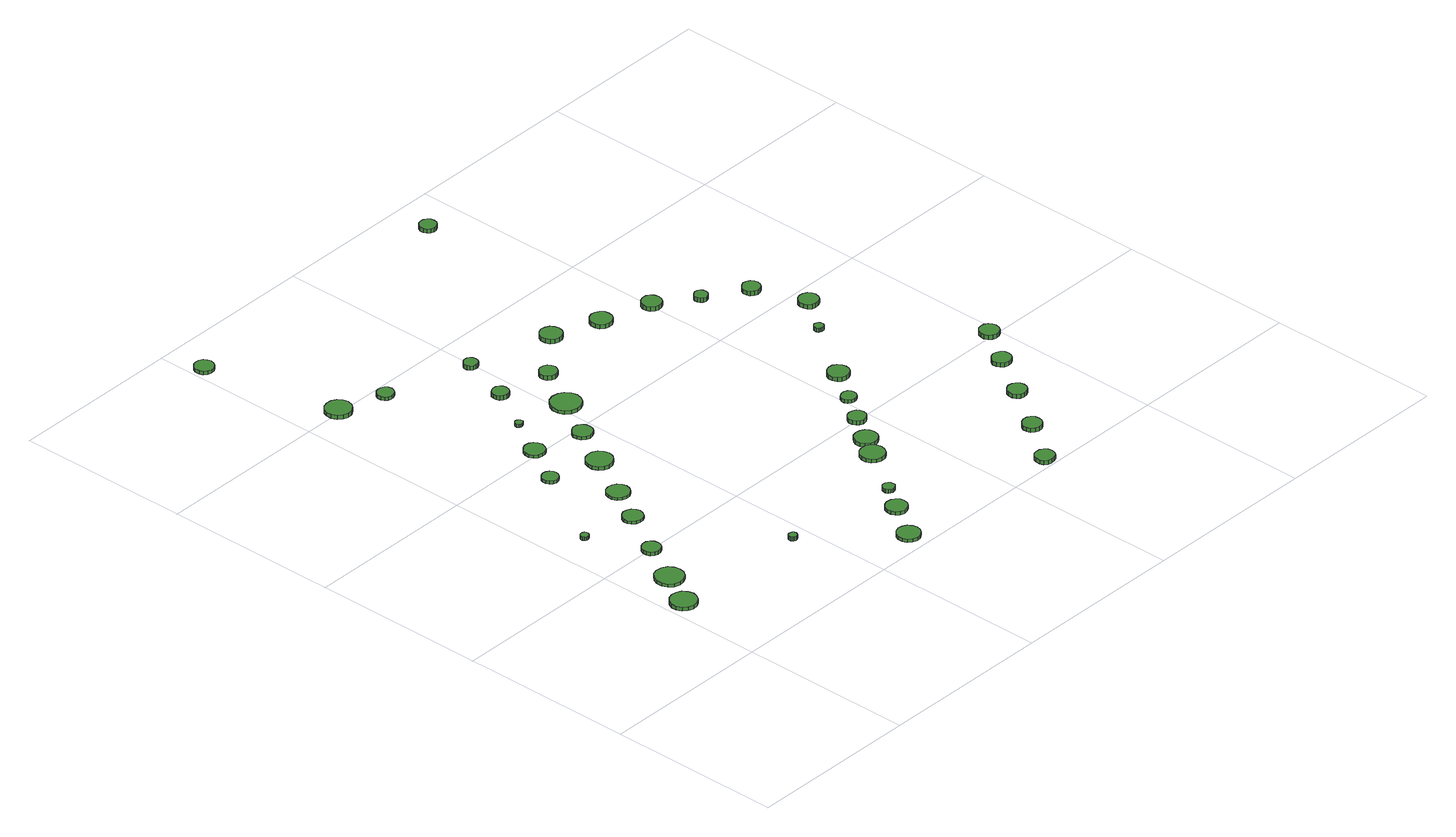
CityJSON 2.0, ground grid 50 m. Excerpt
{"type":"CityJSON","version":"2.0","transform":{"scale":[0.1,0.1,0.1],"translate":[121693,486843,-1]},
"CityObjects":{
"tree1":{"type":"SolitaryVegetationObject","attributes":{"function":"something"},"geometry":[{"type":"MultiSurface","lod":"1","boundaries":[[[0,1,2,3,4,5,6,7,8,9,10,11,12,13,14]],[[15,16,17,18,19,20,21,22,23,24,25,26,27,28,29]],[[0,29,28,1]],[[1,28,27,2]],[[2,27,26,3]],[[3,26,25,4]],[[4,25,24,5]],[[5,24,23,6]],[[6,23,22,7]],[[7,22,21,8]],[[8,21,20,9]],[[9,20,19,10]],[[10,19,18,11]],[[11,18,17,12]],[[12,17,16,13]],[[13,16,15,14]],[[14,15,29,0]]]}]},
"tree2":{"type":"SolitaryVegetationObject","attributes":{"function":"something"},"geometry":[{"type":"MultiSurface","lod":"1","boundaries":[[[30,31,32,33,34,35,36,37,38,39,40,41,42,43,44]],[[45,46,47,48,49,50,51,52,53,54,55,56,57,58,59]],[[30,59,58,31]],[[31,58,57,32]],[[32,57,56,33]],[[33,56,55,34]],[[34,55,54,35]],[[35,54,53,36]],[[36,53,52,37]],[[37,52,51,38]],[[38,51,50,39]],[[39,50,49,40]],[[40,49,48,41]],[[41,48,47,42]],[[42,47,46,43]],[[43,46,45,44]],[[44,45,59,30]]]}]},
"tree3":{"type":"SolitaryVegetationObject","attributes":{"function":"something"},"geometry":[{"type":"MultiSurface","lod":"1","boundaries":[[[60,61,62,63,64,65,66,67,68,69,70,71,72,73,74]],[[75,76,77,78,79,80,81,82,83,84,85,86,87,88,89]],[[60,89,88,61]],[[61,88,87,62]],[[62,87,86,63]],[[63,86,85,64]],[[64,85,84,65]],[[65,84,83,66]],[[66,83,82,67]],[[67,82,81,68]],[[68,81,80,69]],[[69,80,79,70]],[[70,79,78,71]],[[71,78,77,72]],[[72,77,76,73]],[[73,76,75,74]],[[74,75,89,60]]]}]},
"tree4":{"type":"SolitaryVegetationObject","attributes":{"function":"something"},"geometry":[{"type":"MultiSurface","lod":"1","boundaries":[[[90,91,92,93,94,95,96,97,98,99,100,101,102,103,104]],[[105,106,107,108,109,110,111,112,113,114,115,116,117,118,119]],[[90,119,118,91]],[[91,118,117,92]],[[92,117,116,93]],[[93,116,115,94]],[[94,115,114,95]],[[95,114,113,96]],[[96,113,112,97]],[[97,112,111,98]],[[98,111,110,99]],[[99,110,109,100]],[[100,109,108,101]],[[101,108,107,102]],[[102,107,106,103]],[[103,106,105,104]],[[104,105,119,90]]]}]},
"tree5":{"type":"SolitaryVegetationObject","attributes":{"function":"something"},"geometry":[{"type":"MultiSurface","lod":"1","boundaries":[[[120,121,122,123,124,125,126,127,128,129,130,131,132,133,134]],[[135,136,137,138,139,140,141,142,143,144,145,146,147,148,149]],[[120,149,148,121]],[[121,148,147,122]],[[122,147,146,123]],[[123,146,145,124]],[[124,145,144,125]],[[125,144,143,126]],[[126,143,142,127]],[[127,142,141,128]],[[128,141,140,129]],[[129,140,139,130]],[[130,139,138,131]],[[131,138,137,132]],[[132,137,136,133]],[[133,136,135,134]],[[134,135,149,120]]]}]},
"tree6":{"type":"SolitaryVegetationObject","attributes":{"function":"something"},"geometry":[{"type":"MultiSurface","lod":"1","boundaries":[[[150,151,152,153,154,155,156,157,158,159,160,161,162,163,164]],[[165,166,167,168,169,170,171,172,173,174,175,176,177,178,179]],[[150,179,178,151]],[[151,178,177,152]],[[152,177,176,153]],[[153,176,175,154]],[[154,175,174,155]],[[155,174,173,156]],[[156,173,172,157]],[[157,172,171,158]],[[158,171,170,159]],[[159,170,169,160]],[[160,169,168,161]],[[161,168,167,162]],[[162,167,166,163]],[[163,166,165,164]],[[164,165,179,150]]]}]},
"tree7":{"type":"SolitaryVegetationObject","attributes":{"function":"something"},"geometry":[{"type":"MultiSurface","lod":"1","boundaries":[[[180,181,182,183,184,185,186,187,188,189,190,191,192,193,194]],[[195,196,197,198,199,200,201,202,203,204,205,206,207,208,209]],[[180,209,208,181]],[[181,208,207,182]],[[182,207,206,183]],[[183,206,205,184]],[[184,205,204,185]],[[185,204,203,186]],[[186,203,202,187]],[[187,202,201,188]],[[188,201,200,189]],[[189,200,199,190]],[[190,199,198,191]],[[191,198,197,192]],[[192,197,196,193]],[[193,196,195,194]],[[194,195,209,180]]]}]},
"tree8":{"type":"SolitaryVegetationObject","attributes":{"function":"something"},"geometry":[{"type":"MultiSurface","lod":"1","boundaries":[[[210,211,212,213,214,215,216,217,218,219,220,221,222,223,224]],[[225,226,227,228,229,230,231,232,233,234,235,236,237,238,239]],[[210,239,238,211]],[[211,238,237,212]],[[212,237,236,213]],[[213,236,235,214]],[[214,235,234,215]],[[215,234,233,216]],[[216,233,232,217]],[[217,232,231,218]],[[218,231,230,219]],[[219,230,229,220]],[[220,229,228,221]],[[221,228,227,222]],[[222,227,226,223]],[[223,226,225,224]],[[224,225,239,210]]]}]},
"tree9":{"type":"SolitaryVegetationObject","attributes":{"function":"something"},"geometry":[{"type":"MultiSurface","lod":"1","boundaries":[[[240,241,242,243,244,245,246,247,248,249,250,251,252,253,254]],[[255,256,257,258,259,260,261,262,263,264,265,266,267,268,269]],[[240,269,268,241]],[[241,268,267,242]],[[242,267,266,243]],[[243,266,265,244]],[[244,265,264,245]],[[245,264,263,246]],[[246,263,262,247]],[[247,262,261,248]],[[248,261,260,249]],[[249,260,259,250]],[[250,259,258,251]],[[251,258,257,252]],[[252,257,256,253]],[[253,256,255,254]],[[254,255,269,240]]]}]},
"tree10":{"type":"SolitaryVegetationObject","attributes":{"function":"something"},"geometry":[{"type":"MultiSurface","lod":"1","boundaries":[[[270,271,272,273,274,275,276,277,278,279,280,281,282,283,284]],[[285,286,287,288,289,290,291,292,293,294,295,296,297,298,299]],[[270,299,298,271]],[[271,298,297,272]],[[272,297,296,273]],[[273,296,295,274]],[[274,295,294,275]],[[275,294,293,276]],[[276,293,292,277]],[[277,292,291,278]],[[278,291,290,279]],[[279,290,289,280]],[[280,289,288,281]],[[281,288,287,282]],[[282,287,286,283]],[[283,286,285,284]],[[284,285,299,270]]]}]},
"tree11":{"type":"SolitaryVegetationObject","attributes":{"function":"something"},"geometry":[{"type":"MultiSurface","lod":"1","boundaries":[[[300,301,302,303,304,305,306,307,308,309,310,311,312,313,314]],[[315,316,317,318,319,320,321,322,323,324,325,326,327,328,329]],[[300,329,328,301]],[[301,328,327,302]],[[302,327,326,303]],[[303,326,325,304]],[[304,325,324,305]],[[305,324,323,306]],[[306,323,322,307]],[[307,322,321,308]],[[308,321,320,309]],[[309,320,319,310]],[[310,319,318,311]],[[311,318,317,312]],[[312,317,316,313]],[[313,316,315,314]],[[314,315,329,300]]]}]},
"tree12":{"type":"SolitaryVegetationObject","attributes":{"function":"something"},"geometry":[{"type":"MultiSurface","lod":"1","boundaries":[[[330,331,332,333,334,335,336,337,338,339,340,341,342,343,344]],[[345,346,347,348,349,350,351,352,353,354,355,356,357,358,359]],[[330,359,358,331]],[[331,358,357,332]],[[332,357,356,333]],[[333,356,355,334]],[[334,355,354,335]],[[335,354,353,336]],[[336,353,352,337]],[[337,352,351,338]],[[338,351,350,339]],[[339,350,349,340]],[[340,349,348,341]],[[341,348,347,342]],[[342,347,346,343]],[[343,346,345,344]],[[344,345,359,330]]]}]},
"tree13":{"type":"SolitaryVegetationObject","attributes":{"function":"something"},"geometry":[{"type":"MultiSurface","lod":"1","boundaries":[[[360,361,362,363,364,365,366,367,368,369,370,371,372,373,374]],[[375,376,377,378,379,380,381,382,383,384,385,386,387,388,389]],[[360,389,388,361]],[[361,388,387,362]],[[362,387,386,363]],[[363,386,385,364]],[[364,385,384,365]],[[365,384,383,366]],[[366,383,382,367]],[[367,382,381,368]],[[368,381,380,369]],[[369,380,379,370]],[[370,379,378,371]],[[371,378,377,372]],[[372,377,376,373]],[[373,376,375,374]],[[374,375,389,360]]]}]},
"tree14":{"type":"SolitaryVegetationObject","attributes":{"function":"something"},"geometry":[{"type":"MultiSurface","lod":"1","boundaries":[[[390,391,392,393,394,395,396,397,398,399,400,401,402,403,404]],[[405,406,407,408,409,410,411,412,413,414,415,416,417,418,419]],[[390,419,418,391]],[[391,418,417,392]],[[392,417,416,393]],[[393,416,415,394]],[[394,415,414,395]],[[395,414,413,396]],[[396,413,412,397]],[[397,412,411,398]],[[398,411,410,399]],[[399,410,409,400]],[[400,409,408,401]],[[401,408,407,402]],[[402,407,406,403]],[[403,406,405,404]],[[404,405,419,390]]]}]},
"tree15":{"type":"SolitaryVegetationObject","attributes":{"function":"something"},"geometry":[{"type":"MultiSurface","lod":"1","boundaries":[[[420,421,422,423,424,425,426,427,428,429,430,431,432,433,434]],[[435,436,437,438,439,440,441,442,443,444,445,446,447,448,449]],[[420,449,448,421]],[[421,448,447,422]],[[422,447,446,423]],[[423,446,445,424]],[[424,445,444,425]],[[425,444,443,426]],[[426,443,442,427]],[[427,442,441,428]],[[428,441,440,429]],[[429,440,439,430]],[[430,439,438,431]],[[431,438,437,432]],[[432,437,436,433]],[[433,436,435,434]],[[434,435,449,420]]]}]},
"tree16":{"type":"SolitaryVegetationObject","attributes":{"function":"something"},"geometry":[{"type":"MultiSurface","lod":"1","boundaries":[[[450,451,452,453,454,455,456,457,458,459,460,461,462,463,464]],[[465,466,467,468,469,470,471,472,473,474,475,476,477,478,479]],[[450,479,478,451]],[[451,478,477,452]],[[452,477,476,453]],[[453,476,475,454]],[[454,475,474,455]],[[455,474,473,456]],[[456,473,472,457]],[[457,472,471,458]],[[458,471,470,459]],[[459,470,469,460]],[[460,469,468,461]],[[461,468,467,462]],[[462,467,466,463]],[[463,466,465,464]],[[464,465,479,450]]]}]},
"tree17":{"type":"SolitaryVegetationObject","attributes":{"function":"something"},"geometry":[{"type":"MultiSurface","lod":"1","boundaries":[[[480,481,482,483,484,485,486,487,488,489,490,491,492,493,494]],[[495,496,497,498,499,500,501,502,503,504,505,506,507,508,509]],[[480,509,508,481]],[[481,508,507,482]],[[482,507,506,483]],[[483,506,505,484]],[[484,505,504,485]],[[485,504,503,486]],[[486,503,502,487]],[[487,502,501,488]],[[488,501,500,489]],[[489,500,499,490]],[[490,499,498,491]],[[491,498,497,492]],[[492,497,496,493]],[[493,496,495,494]],[[494,495,509,480]]]}]},
"tree18":{"type":"SolitaryVegetationObject","attributes":{"function":"something"},"geometry":[{"type":"MultiSurface","lod":"1","boundaries":[[[510,511,512,513,514,515,516,517,518,519,520,521,522,523,524]],[[525,526,527,528,529,530,531,532,533,534,535,536,537,538,539]],[[510,539,538,511]],[[511,538,537,512]],[[512,537,536,513]],[[513,536,535,514]],[[514,535,534,515]],[[515,534,533,516]],[[516,533,532,517]],[[517,532,531,518]],[[518,531,530,519]],[[519,530,529,520]],[[520,529,528,521]],[[521,528,527,522]],[[522,527,526,523]],[[523,526,525,524]],[[524,525,539,510]]]}]},
"tree19":{"type":"SolitaryVegetationObject","attributes":{"function":"something"},"geometry":[{"type":"MultiSurface","lod":"1","boundaries":[[[540,541,542,543,544,545,546,547,548,549,550,551,552,553,554]],[[555,556,557,558,559,560,561,562,563,564,565,566,567,568,569]],[[540,569,568,541]],[[541,568,567,542]],[[542,567,566,543]],[[543,566,565,544]],[[544,565,564,545]],[[545,564,563,546]],[[546,563,562,547]],[[547,562,561,548]],[[548,561,560,549]],[[549,560,559,550]],[[550,559,558,551]],[[551,558,557,552]],[[552,557,556,553]],[[553,556,555,554]],[[554,555,569,540]]]}]},
"tree20":{"type":"SolitaryVegetationObject","attributes":{"function":"something"},"geometry":[{"type":"MultiSurface","lod":"1","boundaries":[[[570,571,572,573,574,575,576,577,578,579,580,581,582,583,584]],[[585,586,587,588,589,590,591,592,593,594,595,596,597,598,599]],[[570,599,598,571]],[[571,598,597,572]],[[572,597,596,573]],[[573,596,595,574]],[[574,595,594,575]],[[575,594,593,576]],[[576,593,592,577]],[[577,592,591,578]],[[578,591,590,579]],[[579,590,589,580]],[[580,589,588,581]],[[581,588,587,582]],[[582,587,586,583]],[[583,586,585,584]],[[584,585,599,570]]]}]},
"tree21":{"type":"SolitaryVegetationObject","attributes":{"function":"something"},"geometry":[{"type":"MultiSurface","lod":"1","boundaries":[[[600,601,602,603,604,605,606,607,608,609,610,611,612,613,614]],[[615,616,617,618,619,620,621,622,623,624,625,626,627,628,629]],[[600,629,628,601]],[[601,628,627,602]],[[602,627,626,603]],[[603,626,625,604]],[[604,625,624,605]],[[605,624,623,606]],[[606,623,622,607]],[[607,622,621,608]],[[608,621,620,609]],[[609,620,619,610]],[[610,619,618,611]],[[611,618,617,612]],[[612,617,616,613]],[[613,616,615,614]],[[614,615,629,600]]]}]},
"tree22":{"type":"SolitaryVegetationObject","attributes":{"function":"something"},"geometry":[{"type":"MultiSurface","lod":"1","boundaries":[[[630,631,632,633,634,635,636,637,638,639,640,641,642,643,644]],[[645,646,647,648,649,650,651,652,653,654,655,656,657,658,659]],[[630,659,658,631]],[[631,658,657,632]],[[632,657,656,633]],[[633,656,655,634]],[[634,655,654,635]],[[635,654,653,636]],[[636,653,652,637]],[[637,652,651,638]],[[638,651,650,639]],[[639,650,649,640]],[[640,649,648,641]],[[641,648,647,642]],[[642,647,646,643]],[[643,646,645,644]],[[644,645,659,630]]]}]},
"tree23":{"type":"SolitaryVegetationObject","attributes":{"function":"something"},"geometry":[{"type":"MultiSurface","lod":"1","boundaries":[[[660,661,662,663,664,665,666,667,668,669,670,671,672,673,674]],[[675,676,677,678,679,680,681,682,683,684,685,686,687,688,689]],[[660,689,688,661]],[[661,688,687,662]],[[662,687,686,663]],[[663,686,685,664]],[[664,685,684,665]],[[665,684,683,666]],[[666,683,682,667]],[[667,682,681,668]],[[668,681,680,669]],[[669,680,679,670]],[[670,679,678,671]],[[671,678,677,672]],[[672,677,676,673]],[[673,676,675,674]],[[674,675,689,660]]]}]},
"tree24":{"type":"SolitaryVegetationObject","attributes":{"function":"something"},"geometry":[{"type":"MultiSurface","lod":"1","boundaries":[[[690,691,692,693,694,695,696,697,698,699,700,701,702,703,704]],[[705,706,707,708,709,710,711,712,713,714,715,716,717,718,719]],[[690,719,718,691]],[[691,718,717,692]],[[692,717,716,693]],[[693,716,715,694]],[[694,715,714,695]],[[695,714,713,696]],[[696,713,712,697]],[[697,712,711,698]],[[698,711,710,699]],[[699,710,709,700]],[[700,709,708,701]],[[701,708,707,702]],[[702,707,706,703]],[[703,706,705,704]],[[704,705,719,690]]]}]},
"tree25":{"type":"SolitaryVegetationObject","attributes":{"function":"something"},"geometry":[{"type":"MultiSurface","lod":"1","boundaries":[[[720,721,722,723,724,725,726,727,728,729,730,731,732,733,734]],[[735,736,737,738,739,740,741,742,743,744,745,746,747,748,749]],[[720,749,748,721]],[[721,748,747,722]],[[722,747,746,723]],[[723,746,745,724]],[[724,745,744,725]],[[725,744,743,726]],[[726,743,742,727]],[[727,742,741,728]],[[728,741,740,729]],[[729,740,739,730]],[[730,739,738,731]],[[731,738,737,732]],[[732,737,736,733]],[[733,736,735,734]],[[734,735,749,720]]]}]},
"tree26":{"type":"SolitaryVegetationObject","attributes":{"function":"something"},"geometry":[{"type":"MultiSurface","lod":"1","boundaries":[[[750,751,752,753,754,755,756,757,758,759,760,761,762,763,764]],[[765,766,767,768,769,770,771,772,773,774,775,776,777,778,779]],[[750,779,778,751]],[[751,778,777,752]],[[752,777,776,753]],[[753,776,775,754]],[[754,775,774,755]],[[755,774,773,756]],[[756,773,772,757]],[[757,772,771,758]],[[758,771,770,759]],[[759,770,769,760]],[[760,769,768,761]],[[761,768,767,762]],[[762,767,766,763]],[[763,766,765,764]],[[764,765,779,750]]]}]},
"tree27":{"type":"SolitaryVegetationObject","attributes":{"function":"something"},"geometry":[{"type":"MultiSurface","lod":"1","boundaries":[[[780,781,782,783,784,785,786,787,788,789,790,791,792,793,794]],[[795,796,797,798,799,800,801,802,803,804,805,806,807,808,809]],[[780,809,808,781]],[[781,808,807,782]],[[782,807,806,783]],[[783,806,805,784]],[[784,805,804,785]],[[785,804,803,786]],[[786,803,802,787]],[[787,802,801,788]],[[788,801,800,789]],[[789,800,799,790]],[[790,799,798,791]],[[791,798,797,792]],[[792,797,796,793]],[[793,796,795,794]],[[794,795,809,780]]]}]},
"tree28":{"type":"SolitaryVegetationObject","attributes":{"function":"something"},"geometry":[{"type":"MultiSurface","lod":"1","boundaries":[[[810,811,812,813,814,815,816,817,818,819,820,821,822,823,824]],[[825,826,827,828,829,830,831,832,833,834,835,836,837,838,839]],[[810,839,838,811]],[[811,838,837,812]],[[812,837,836,813]],[[813,836,835,814]],[[814,835,834,815]],[[815,834,833,816]],[[816,833,832,817]],[[817,832,831,818]],[[818,831,830,819]],[[819,830,829,820]],[[820,829,828,821]],[[821,828,827,822]],[[822,827,826,823]],[[823,826,825,824]],[[824,825,839,810]]]}]},
"tree29":{"type":"SolitaryVegetationObject","attributes":{"function":"something"},"geometry":[{"type":"MultiSurface","lod":"1","boundaries":[[[840,841,842,843,844,845,846,847,848,849,850,851,852,853,854]],[[855,856,857,858,859,860,861,862,863,864,865,866,867,868,869]],[[840,869,868,841]],[[841,868,867,842]],[[842,867,866,843]],[[843,866,865,844]],[[844,865,864,845]],[[845,864,863,846]],[[846,863,862,847]],[[847,862,861,848]],[[848,861,860,849]],[[849,860,859,850]],[[850,859,858,851]],[[851,858,857,852]],[[852,857,856,853]],[[853,856,855,854]],[[854,855,869,840]]]}]},
"tree30":{"type":"SolitaryVegetationObject","attributes":{"function":"something"},"geometry":[{"type":"MultiSurface","lod":"1","boundaries":[[[870,871,872,873,874,875,876,877,878,879,880,881,882,883,884]],[[885,886,887,888,889,890,891,892,893,894,895,896,897,898,899]],[[870,899,898,871]],[[871,898,897,872]],[[872,897,896,873]],[[873,896,895,874]],[[874,895,894,875]],[[875,894,893,876]],[[876,893,892,877]],[[877,892,891,878]],[[878,891,890,879]],[[879,890,889,880]],[[880,889,888,881]],[[881,888,887,882]],[[882,887,886,883]],[[883,886,885,884]],[[884,885,899,870]]]}]},
"tree31":{"type":"SolitaryVegetationObject","attributes":{"function":"something"},"geometry":[{"type":"MultiSurface","lod":"1","boundaries":[[[900,901,902,903,904,905,906,907,908,909,910,911,912,913,914]],[[915,916,917,918,919,920,921,922,923,924,925,926,927,928,929]],[[900,929,928,901]],[[901,928,927,902]],[[902,927,926,903]],[[903,926,925,904]],[[904,925,924,905]],[[905,924,923,906]],[[906,923,922,907]],[[907,922,921,908]],[[908,921,920,909]],[[909,920,919,910]],[[910,919,918,911]],[[911,918,917,912]],[[912,917,916,913]],[[913,916,915,914]],[[914,915,929,900]]]}]},
"tree32":{"type":"SolitaryVegetationObject","attributes":{"function":"something"},"geometry":[{"type":"MultiSurface","lod":"1","boundaries":[[[930,931,932,933,934,935,936,937,938,939,940,941,942,943,944]],[[945,946,947,948,949,950,951,952,953,954,955,956,957,958,959]],[[930,959,958,931]],[[931,958,957,932]],[[932,957,956,933]],[[933,956,955,934]],[[934,955,954,935]],[[935,954,953,936]],[[936,953,952,937]],[[937,952,951,938]],[[938,951,950,939]],[[939,950,949,940]],[[940,949,948,941]],[[941,948,947,942]],[[942,947,946,943]],[[943,946,945,944]],[[944,945,959,930]]]}]},
"tree33":{"type":"SolitaryVegetationObject","attributes":{"function":"something"},"geometry":[{"type":"MultiSurface","lod":"1","boundaries":[[[960,961,962,963,964,965,966,967,968,969,970,971,972,973,974]],[[975,976,977,978,979,980,981,982,983,984,985,986,987,988,989]],[[960,989,988,961]],[[961,988,987,962]],[[962,987,986,963]],[[963,986,985,964]],[[964,985,984,965]],[[965,984,983,966]],[[966,983,982,967]],[[967,982,981,968]],[[968,981,980,969]],[[969,980,979,970]],[[970,979,978,971]],[[971,978,977,972]],[[972,977,976,973]],[[973,976,975,974]],[[974,975,989,960]]]}]},
"tree34":{"type":"SolitaryVegetationObject","attributes":{"function":"something"},"geometry":[{"type":"MultiSurface","lod":"1","boundaries":[[[990,991,992,993,994,995,996,997,998,999,1000,1001,1002,1003,1004]],[[1005,1006,1007,1008,1009,1010,1011,1012,1013,1014,1015,1016,1017,1018,1019]],[[990,1019,1018,991]],[[991,1018,1017,992]],[[992,1017,1016,993]],[[993,1016,1015,994]],[[994,1015,1014,995]],[[995,1014,1013,996]],[[996,1013,1012,997]],[[997,1012,1011,998]],[[998,1011,1010,999]],[[999,1010,1009,1000]],[[1000,1009,1008,1001]],[[1001,1008,1007,1002]],[[1002,1007,1006,1003]],[[1003,1006,1005,1004]],[[1004,1005,1019,990]]]}]},
"tree35":{"type":"SolitaryVegetationObject","attributes":{"function":"something"},"geometry":[{"type":"MultiSurface","lod":"1","boundaries":[[[1020,1021,1022,1023,1024,1025,1026,1027,1028,1029,1030,1031,1032,1033,1034]],[[1035,1036,1037,1038,1039,1040,1041,1042,1043,1044,1045,1046,1047,1048,1049]],[[1020,1049,1048,1021]],[[1021,1048,1047,1022]],[[1022,1047,1046,1023]],[[1023,1046,1045,1024]],[[1024,1045,1044,1025]],[[1025,1044,1043,1026]],[[1026,1043,1042,1027]],[[1027,1042,1041,1028]],[[1028,1041,1040,1029]],[[1029,1040,1039,1030]],[[1030,1039,1038,1031]],[[1031,1038,1037,1032]],[[1032,1037,1036,1033]],[[1033,1036,1035,1034]],[[1034,1035,1049,1020]]]}]},
"tree36":{"type":"SolitaryVegetationObject","attributes":{"function":"something"},"geometry":[{"type":"MultiSurface","lod":"1","boundaries":[[[1050,1051,1052,1053,1054,1055,1056,1057,1058,1059,1060,1061,1062,1063,1064]],[[1065,1066,1067,1068,1069,1070,1071,1072,1073,1074,1075,1076,1077,1078,1079]],[[1050,1079,1078,1051]],[[1051,1078,1077,1052]],[[1052,1077,1076,1053]],[[1053,1076,1075,1054]],[[1054,1075,1074,1055]],[[1055,1074,1073,1056]],[[1056,1073,1072,1057]],[[1057,1072,1071,1058]],[[1058,1071,1070,1059]],[[1059,1070,1069,1060]],[[1060,1069,1068,1061]],[[1061,1068,1067,1062]],[[1062,1067,1066,1063]],[[1063,1066,1065,1064]],[[1064,1065,1079,1050]]]}]},
"tree37":{"type":"SolitaryVegetationObject","attributes":{"function":"something"},"geometry":[{"type":"MultiSurface","lod":"1","boundaries":[[[1080,1081,1082,1083,1084,1085,1086,1087,1088,1089,1090,1091,1092,1093,1094]],[[1095,1096,1097,1098,1099,1100,1101,1102,1103,1104,1105,1106,1107,1108,1109]],[[1080,1109,1108,1081]],[[1081,1108,1107,1082]],[[1082,1107,1106,1083]],[[1083,1106,1105,1084]],[[1084,1105,1104,1085]],[[1085,1104,1103,1086]],[[1086,1103,1102,1087]],[[1087,1102,1101,1088]],[[1088,1101,1100,1089]],[[1089,1100,1099,1090]],[[1090,1099,1098,1091]],[[1091,1098,1097,1092]],[[1092,1097,1096,1093]],[[1093,1096,1095,1094]],[[1094,1095,1109,1080]]]}]},
"tree38":{"type":"SolitaryVegetationObject","attributes":{"function":"something"},"geometry":[{"type":"MultiSurface","lod":"1","boundaries":[[[1110,1111,1112,1113,1114,1115,1116,1117,1118,1119,1120,1121,1122,1123,1124]],[[1125,1126,1127,1128,1129,1130,1131,1132,1133,1134,1135,1136,1137,1138,1139]],[[1110,1139,1138,1111]],[[1111,1138,1137,1112]],[[1112,1137,1136,1113]],[[1113,1136,1135,1114]],[[1114,1135,1134,1115]],[[1115,1134,1133,1116]],[[1116,1133,1132,1117]],[[1117,1132,1131,1118]],[[1118,1131,1130,1119]],[[1119,1130,1129,1120]],[[1120,1129,1128,1121]],[[1121,1128,1127,1122]],[[1122,1127,1126,1123]],[[1123,1126,1125,1124]],[[1124,1125,1139,1110]]]}]},
"tree39":{"type":"SolitaryVegetationObject","attributes":{"function":"something"},"geometry":[{"type":"MultiSurface","lod":"1","boundaries":[[[1140,1141,1142,1143,1144,1145,1146,1147,1148,1149,1150,1151,1152,1153,1154]],[[1155,1156,1157,1158,1159,1160,1161,1162,1163,1164,1165,1166,1167,1168,1169]],[[1140,1169,1168,1141]],[[1141,1168,1167,1142]],[[1142,1167,1166,1143]],[[1143,1166,1165,1144]],[[1144,1165,1164,1145]],[[1145,1164,1163,1146]],[[1146,1163,1162,1147]],[[1147,1162,1161,1148]],[[1148,1161,1160,1149]],[[1149,1160,1159,1150]],[[1150,1159,1158,1151]],[[1151,1158,1157,1152]],[[1152,1157,1156,1153]],[[1153,1156,1155,1154]],[[1154,1155,1169,1140]]]}]},
"tree40":{"type":"SolitaryVegetationObject","attributes":{"function":"something"},"geometry":[{"type":"MultiSurface","lod":"1","boundaries":[[[1170,1171,1172,1173,1174,1175,1176,1177,1178,1179,1180,1181,1182,1183,1184]],[[1185,1186,1187,1188,1189,1190,1191,1192,1193,1194,1195,1196,1197,1198,1199]],[[1170,1199,1198,1171]],[[1171,1198,1197,1172]],[[1172,1197,1196,1173]],[[1173,1196,1195,1174]],[[1174,1195,1194,1175]],[[1175,1194,1193,1176]],[[1176,1193,1192,1177]],[[1177,1192,1191,1178]],[[1178,1191,1190,1179]],[[1179,1190,1189,1180]],[[1180,1189,1188,1181]],[[1181,1188,1187,1182]],[[1182,1187,1186,1183]],[[1183,1186,1185,1184]],[[1184,1185,1199,1170]]]}]}
},
"vertices":[
[89,277,17],[85,292,17],[76,305,17],[63,312,17],[48,314,17],[33,309,17],[21,299,17],[15,285,17],[15,269,17],[21,255,17],[33,245,17],[48,240,17],[63,242,17],[76,249,17],[85,262,17],[85,262,6],[76,249,6],[63,242,6],[48,240,6],[33,245,6],[21,255,6],[15,269,6],[15,285,6],[21,299,6],[33,309,6],[48,314,6],[63,312,6],[76,305,6],[85,292,6],[89,277,6],
[150,378,15],[147,394,15],[137,408,15],[122,416,15],[106,418,15],[90,413,15],[78,401,15],[71,386,15],[71,369,15],[78,354,15],[90,343,15],[106,338,15],[122,340,15],[137,348,15],[147,362,15],[147,362,6],[137,348,6],[122,340,6],[106,338,6],[90,343,6],[78,354,6],[71,369,6],[71,386,6],[78,401,6],[90,413,6],[106,418,6],[122,416,6],[137,408,6],[147,394,6],[150,378,6],
[115,658,17],[114,663,17],[111,667,17],[107,669,17],[102,670,17],[97,668,17],[94,665,17],[92,661,17],[92,656,17],[94,652,17],[97,648,17],[102,647,17],[107,647,17],[111,650,17],[114,654,17],[114,654,7],[111,650,7],[107,647,7],[102,647,7],[97,648,7],[94,652,7],[92,656,7],[92,661,7],[94,665,7],[97,668,7],[102,670,7],[107,669,7],[111,667,7],[114,663,7],[115,658,7],
[202,498,16],[200,508,16],[194,517,16],[184,523,16],[173,524,16],[163,520,16],[155,513,16],[151,503,16],[151,492,16],[155,482,16],[163,475,16],[173,471,16],[184,473,16],[194,478,16],[200,487,16],[200,487,6],[194,478,6],[184,473,6],[173,471,6],[163,475,6],[155,482,6],[151,492,6],[151,503,6],[155,513,6],[163,520,6],[173,524,6],[184,523,6],[194,517,6],[200,508,6],[202,498,6],
[281,628,15],[278,640,15],[271,650,15],[261,655,15],[249,657,15],[238,653,15],[229,645,15],[224,634,15],[224,622,15],[229,612,15],[238,604,15],[249,600,15],[261,601,15],[271,607,15],[278,617,15],[278,617,7],[271,607,7],[261,601,7],[249,600,7],[238,604,7],[229,612,7],[224,622,7],[224,634,7],[229,645,7],[238,653,7],[249,657,7],[261,655,7],[271,650,7],[278,640,7],[281,628,7],
[268,901,16],[266,910,16],[260,918,16],[252,923,16],[243,924,16],[234,921,16],[226,914,16],[223,906,16],[223,896,16],[226,888,16],[234,881,16],[243,878,16],[252,879,16],[260,884,16],[266,892,16],[266,892,7],[260,884,7],[252,879,7],[243,878,7],[234,881,7],[226,888,7],[223,896,7],[223,906,7],[226,914,7],[234,921,7],[243,924,7],[252,923,7],[260,918,7],[266,910,7],[268,901,7],
[461,262,21],[460,267,21],[457,271,21],[453,273,21],[448,274,21],[443,272,21],[440,269,21],[438,264,21],[438,260,21],[440,255,21],[443,252,21],[448,250,21],[453,251,21],[457,253,21],[460,257,21],[460,257,9],[457,253,9],[453,251,9],[448,250,9],[443,252,9],[440,255,9],[438,260,9],[438,264,9],[440,269,9],[443,272,9],[448,274,9],[453,273,9],[457,271,9],[460,267,9],[461,262,9],
[342,729,15],[339,742,15],[331,753,15],[320,759,15],[307,761,15],[294,757,15],[284,748,15],[279,736,15],[279,723,15],[284,710,15],[294,702,15],[307,698,15],[320,699,15],[331,706,15],[339,716,15],[339,716,7],[331,706,7],[320,699,7],[307,698,7],[294,702,7],[284,710,7],[279,723,7],[279,736,7],[284,748,7],[294,757,7],[307,761,7],[320,759,7],[331,753,7],[339,742,7],[342,729,7],
[156,1505,18],[152,1520,18],[143,1532,18],[130,1540,18],[115,1541,18],[101,1537,18],[89,1526,18],[83,1513,18],[83,1497,18],[89,1483,18],[101,1473,18],[115,1469,18],[130,1470,18],[143,1478,18],[152,1490,18],[152,1490,6],[143,1478,6],[130,1470,6],[115,1469,6],[101,1473,6],[89,1483,6],[83,1497,6],[83,1513,6],[89,1526,6],[101,1537,6],[115,1541,6],[130,1540,6],[143,1532,6],[152,1520,6],[156,1505,6],
[64,1886,17],[61,1897,17],[55,1906,17],[45,1912,17],[34,1913,17],[23,1910,17],[14,1902,17],[10,1892,17],[10,1880,17],[14,1870,17],[23,1862,17],[34,1859,17],[45,1860,17],[55,1866,17],[61,1875,17],[61,1875,7],[55,1866,7],[45,1860,7],[34,1859,7],[23,1862,7],[14,1870,7],[10,1880,7],[10,1892,7],[14,1902,7],[23,1910,7],[34,1913,7],[45,1912,7],[55,1906,7],[61,1897,7],[64,1886,7],
[340,1013,16],[337,1025,16],[330,1035,16],[320,1041,16],[307,1042,16],[296,1038,16],[287,1030,16],[282,1019,16],[282,1007,16],[287,996,16],[296,988,16],[307,984,16],[320,985,16],[330,991,16],[337,1001,16],[337,1001,7],[330,991,7],[320,985,7],[307,984,7],[296,988,7],[287,996,7],[282,1007,7],[282,1019,7],[287,1030,7],[296,1038,7],[307,1042,7],[320,1041,7],[330,1035,7],[337,1025,7],[340,1013,7],
[422,859,17],[418,874,17],[409,886,17],[396,894,17],[381,895,17],[367,891,17],[355,880,17],[349,866,17],[349,851,17],[355,837,17],[367,827,17],[381,822,17],[396,824,17],[409,832,17],[418,844,17],[418,844,7],[409,832,7],[396,824,7],[381,822,7],[367,827,7],[355,837,7],[349,851,7],[349,866,7],[355,880,7],[367,891,7],[381,895,7],[396,894,7],[409,886,7],[418,874,7],[422,859,7],
[691,57,15],[688,70,15],[680,81,15],[668,88,15],[655,90,15],[642,85,15],[632,76,15],[626,64,15],[626,50,15],[632,38,15],[642,29,15],[655,24,15],[668,26,15],[680,33,15],[688,44,15],[688,44,6],[680,33,6],[668,26,6],[655,24,6],[642,29,6],[632,38,6],[626,50,6],[626,64,6],[632,76,6],[642,85,6],[655,90,6],[668,88,6],[680,81,6],[688,70,6],[691,57,6],
[276,1465,16],[274,1475,16],[268,1482,16],[259,1487,16],[250,1488,16],[240,1485,16],[233,1479,16],[229,1470,16],[229,1460,16],[233,1451,16],[240,1445,16],[250,1442,16],[259,1443,16],[268,1448,16],[274,1456,16],[274,1456,6],[268,1448,6],[259,1443,6],[250,1442,6],[240,1445,6],[233,1451,6],[229,1460,6],[229,1470,6],[233,1479,6],[240,1485,6],[250,1488,6],[259,1487,6],[268,1482,6],[274,1475,6],[276,1465,6],
[387,1124,15],[386,1128,15],[383,1132,15],[379,1134,15],[375,1135,15],[370,1133,15],[367,1130,15],[365,1126,15],[365,1121,15],[367,1117,15],[370,1114,15],[375,1113,15],[379,1113,15],[383,1116,15],[386,1119,15],[386,1119,6],[383,1116,6],[379,1113,6],[375,1113,6],[370,1114,6],[367,1117,6],[365,1121,6],[365,1126,6],[367,1130,6],[370,1133,6],[375,1135,6],[379,1134,6],[383,1132,6],[386,1128,6],[387,1124,6],
[482,979,15],[480,990,15],[473,1000,15],[463,1006,15],[451,1007,15],[440,1003,15],[431,995,15],[426,984,15],[426,973,15],[431,962,15],[440,954,15],[451,950,15],[463,952,15],[473,958,15],[480,967,15],[480,967,6],[473,958,6],[463,952,6],[451,950,6],[440,954,6],[431,962,6],[426,973,6],[426,984,6],[431,995,6],[440,1003,6],[451,1007,6],[463,1006,6],[473,1000,6],[480,990,6],[482,979,6],
[758,160,16],[756,172,16],[748,182,16],[738,188,16],[725,190,16],[713,186,16],[704,178,16],[699,166,16],[699,154,16],[704,143,16],[713,134,16],[725,130,16],[738,132,16],[748,138,16],[756,148,16],[756,148,6],[748,138,6],[738,132,6],[725,130,6],[713,134,6],[704,143,6],[699,154,6],[699,166,6],[704,178,6],[713,186,6],[725,190,6],[738,188,6],[748,182,6],[756,172,6],[758,160,6],
[469,1249,19],[467,1258,19],[462,1266,19],[453,1271,19],[444,1272,19],[435,1269,19],[427,1263,19],[424,1254,19],[424,1244,19],[427,1235,19],[435,1229,19],[444,1226,19],[453,1227,19],[462,1232,19],[467,1240,19],[467,1240,6],[462,1232,6],[453,1227,6],[444,1226,6],[435,1229,6],[427,1235,6],[424,1244,6],[424,1254,6],[427,1263,6],[435,1269,6],[444,1272,6],[453,1271,6],[462,1266,6],[467,1258,6],[469,1249,6],
[796,232,17],[795,239,17],[790,244,17],[784,248,17],[777,249,17],[771,247,17],[766,242,17],[763,235,17],[763,229,17],[766,222,17],[771,218,17],[777,215,17],[784,216,17],[790,220,17],[795,225,17],[795,225,6],[790,220,6],[784,216,6],[777,215,6],[771,218,6],[766,222,6],[763,229,6],[763,235,6],[766,242,6],[771,247,6],[777,249,6],[784,248,6],[790,244,6],[795,239,6],[796,232,6],
[566,1096,16],[562,1113,16],[552,1127,16],[537,1136,16],[519,1138,16],[502,1133,16],[489,1121,16],[482,1105,16],[482,1087,16],[489,1071,16],[502,1059,16],[519,1054,16],[537,1056,16],[552,1065,16],[562,1079,16],[562,1079,6],[552,1065,6],[537,1056,6],[519,1054,6],[502,1059,6],[489,1071,6],[482,1087,6],[482,1105,6],[489,1121,6],[502,1133,6],[519,1138,6],[537,1136,6],[552,1127,6],[562,1113,6],[566,1096,6],
[511,1390,22],[509,1398,22],[505,1405,22],[497,1409,22],[489,1409,22],[482,1407,22],[476,1402,22],[472,1394,22],[472,1386,22],[476,1379,22],[482,1373,22],[489,1371,22],[497,1371,22],[505,1375,22],[509,1382,22],[509,1382,9],[505,1375,9],[497,1371,9],[489,1371,9],[482,1373,9],[476,1379,9],[472,1386,9],[472,1394,9],[476,1402,9],[482,1407,9],[489,1409,9],[497,1409,9],[505,1405,9],[509,1398,9],[511,1390,9],
[620,1219,20],[617,1229,20],[611,1238,20],[602,1243,20],[592,1244,20],[582,1241,20],[574,1234,20],[570,1224,20],[570,1214,20],[574,1204,20],[582,1197,20],[592,1194,20],[602,1195,20],[611,1200,20],[617,1209,20],[617,1209,7],[611,1200,7],[602,1195,7],[592,1194,7],[582,1197,7],[574,1204,7],[570,1214,7],[570,1224,7],[574,1234,7],[582,1241,7],[592,1244,7],[602,1243,7],[611,1238,7],[617,1229,7],[620,1219,7],
[902,366,16],[899,380,16],[891,392,16],[879,399,16],[864,400,16],[851,396,16],[840,386,16],[834,373,16],[834,359,16],[840,346,16],[851,336,16],[864,332,16],[879,333,16],[891,340,16],[899,352,16],[899,352,6],[891,340,6],[879,333,6],[864,332,6],[851,336,6],[840,346,6],[834,359,6],[834,373,6],[840,386,6],[851,396,6],[864,400,6],[879,399,6],[891,392,6],[899,380,6],[902,366,6],
[940,424,17],[937,437,17],[930,448,17],[918,454,17],[905,456,17],[892,452,17],[882,443,17],[876,430,17],[876,417,17],[882,405,17],[892,396,17],[905,391,17],[918,393,17],[930,400,17],[937,410,17],[937,410,6],[930,400,6],[918,393,6],[905,391,6],[892,396,6],[882,405,6],[876,417,6],[876,430,6],[882,443,6],[892,452,6],[905,456,6],[918,454,6],[930,448,6],[937,437,6],[940,424,6],
[988,503,18],[986,514,18],[980,522,18],[971,527,18],[960,528,18],[950,525,18],[943,518,18],[938,509,18],[938,498,18],[943,489,18],[950,482,18],[960,478,18],[971,480,18],[980,485,18],[986,493,18],[986,493,6],[980,485,6],[971,480,6],[960,478,6],[950,482,6],[943,489,6],[938,498,6],[938,509,6],[943,518,6],[950,525,6],[960,528,6],[971,527,6],[980,522,6],[986,514,6],[988,503,6],
[758,1328,19],[755,1341,19],[748,1351,19],[737,1357,19],[724,1359,19],[712,1355,19],[703,1346,19],[698,1335,19],[698,1322,19],[703,1310,19],[712,1302,19],[724,1298,19],[737,1299,19],[748,1306,19],[755,1316,19],[755,1316,6],[748,1306,6],[737,1299,6],[724,1298,6],[712,1302,6],[703,1310,6],[698,1322,6],[698,1335,6],[703,1346,6],[712,1355,6],[724,1359,6],[737,1357,6],[748,1351,6],[755,1341,6],[758,1328,6],
[1172,30,19],[1170,41,19],[1163,50,19],[1153,56,19],[1142,57,19],[1131,54,19],[1123,46,19],[1119,36,19],[1119,25,19],[1123,14,19],[1131,7,19],[1142,4,19],[1153,5,19],[1163,10,19],[1170,19,19],[1170,19,7],[1163,10,7],[1153,5,7],[1142,4,7],[1131,7,7],[1123,14,7],[1119,25,7],[1119,36,7],[1123,46,7],[1131,54,7],[1142,57,7],[1153,56,7],[1163,50,7],[1170,41,7],[1172,30,7],
[1041,582,16],[1039,591,16],[1034,598,16],[1026,602,16],[1017,603,16],[1009,600,16],[1002,595,16],[998,586,16],[998,578,16],[1002,569,16],[1009,564,16],[1017,561,16],[1026,562,16],[1034,566,16],[1039,573,16],[1039,573,6],[1034,566,6],[1026,562,6],[1017,561,6],[1009,564,6],[1002,569,6],[998,578,6],[998,586,6],[1002,595,6],[1009,600,6],[1017,603,6],[1026,602,6],[1034,598,6],[1039,591,6],[1041,582,6],
[894,1281,17],[892,1293,17],[884,1303,17],[873,1310,17],[861,1311,17],[849,1307,17],[839,1299,17],[834,1287,17],[834,1274,17],[839,1263,17],[849,1254,17],[861,1250,17],[873,1252,17],[884,1258,17],[892,1268,17],[892,1268,5],[884,1258,5],[873,1252,5],[861,1250,5],[849,1254,5],[839,1263,5],[834,1274,5],[834,1287,5],[839,1299,5],[849,1307,5],[861,1311,5],[873,1310,5],[884,1303,5],[892,1293,5],[894,1281,5],
[1259,151,20],[1257,162,20],[1250,171,20],[1241,177,20],[1229,178,20],[1219,174,20],[1210,167,20],[1206,157,20],[1206,145,20],[1210,135,20],[1219,128,20],[1229,124,20],[1241,125,20],[1250,131,20],[1257,140,20],[1257,140,8],[1250,131,8],[1241,125,8],[1229,124,8],[1219,128,8],[1210,135,8],[1206,145,8],[1206,157,8],[1210,167,8],[1219,174,8],[1229,178,8],[1241,177,8],[1250,171,8],[1257,162,8],[1259,151,8],
[1113,674,17],[1111,686,17],[1103,696,17],[1093,703,17],[1080,704,17],[1068,700,17],[1059,692,17],[1054,680,17],[1054,668,17],[1059,656,17],[1068,648,17],[1080,644,17],[1093,645,17],[1103,651,17],[1111,662,17],[1111,662,5],[1103,651,5],[1093,645,5],[1080,644,5],[1068,648,5],[1059,656,5],[1054,668,5],[1054,680,5],[1059,692,5],[1068,700,5],[1080,704,5],[1093,703,5],[1103,696,5],[1111,686,5],[1113,674,5],
[1032,1235,19],[1029,1247,19],[1023,1256,19],[1013,1262,19],[1001,1263,19],[990,1259,19],[981,1252,19],[977,1241,19],[977,1229,19],[981,1219,19],[990,1211,19],[1001,1208,19],[1013,1209,19],[1023,1215,19],[1029,1224,19],[1029,1224,6],[1023,1215,6],[1013,1209,6],[1001,1208,6],[990,1211,6],[981,1219,6],[977,1229,6],[977,1241,6],[981,1252,6],[990,1259,6],[1001,1263,6],[1013,1262,6],[1023,1256,6],[1029,1247,6],[1032,1235,6],
[1348,281,20],[1346,292,20],[1339,301,20],[1329,306,20],[1318,308,20],[1308,304,20],[1299,297,20],[1295,286,20],[1295,275,20],[1299,265,20],[1308,257,20],[1318,254,20],[1329,255,20],[1339,261,20],[1346,270,20],[1346,270,8],[1339,261,8],[1329,255,8],[1318,254,8],[1308,257,8],[1299,265,8],[1295,275,8],[1295,286,8],[1299,297,8],[1308,304,8],[1318,308,8],[1329,306,8],[1339,301,8],[1346,292,8],[1348,281,8],
[909,1886,22],[907,1895,22],[901,1903,22],[892,1908,22],[883,1909,22],[873,1906,22],[866,1900,22],[862,1891,22],[862,1881,22],[866,1872,22],[873,1865,22],[883,1862,22],[892,1863,22],[901,1868,22],[907,1876,22],[907,1876,10],[901,1868,10],[892,1863,10],[883,1862,10],[873,1865,10],[866,1872,10],[862,1881,10],[862,1891,10],[866,1900,10],[873,1906,10],[883,1909,10],[892,1908,10],[901,1903,10],[907,1895,10],[909,1886,10],
[1214,844,21],[1213,850,21],[1210,855,21],[1205,857,21],[1199,858,21],[1194,856,21],[1190,852,21],[1188,847,21],[1188,842,21],[1190,836,21],[1194,833,21],[1199,831,21],[1205,832,21],[1210,834,21],[1213,839,21],[1213,839,9],[1210,834,9],[1205,832,9],[1199,831,9],[1194,833,9],[1190,836,9],[1188,842,9],[1188,847,9],[1190,852,9],[1194,856,9],[1199,858,9],[1205,857,9],[1210,855,9],[1213,850,9],[1214,844,9],
[1126,1160,22],[1124,1168,22],[1120,1174,22],[1113,1178,22],[1105,1179,22],[1098,1176,22],[1092,1171,22],[1089,1164,22],[1089,1156,22],[1092,1149,22],[1098,1144,22],[1105,1141,22],[1113,1142,22],[1120,1146,22],[1124,1152,22],[1124,1152,9],[1120,1146,9],[1113,1142,9],[1105,1141,9],[1098,1144,9],[1092,1149,9],[1089,1156,9],[1089,1164,9],[1092,1171,9],[1098,1176,9],[1105,1179,9],[1113,1178,9],[1120,1174,9],[1124,1168,9],[1126,1160,9],
[1428,405,20],[1426,416,20],[1419,425,20],[1409,430,20],[1398,432,20],[1387,428,20],[1379,421,20],[1374,410,20],[1374,399,20],[1379,389,20],[1387,381,20],[1398,378,20],[1409,379,20],[1419,385,20],[1426,394,20],[1426,394,8],[1419,385,8],[1409,379,8],[1398,378,8],[1387,381,8],[1379,389,8],[1374,399,8],[1374,410,8],[1379,421,8],[1387,428,8],[1398,432,8],[1409,430,8],[1419,425,8],[1426,416,8],[1428,405,8],
[1236,1083,29],[1234,1093,29],[1228,1101,29],[1219,1106,29],[1209,1108,29],[1199,1104,29],[1191,1097,29],[1187,1088,29],[1187,1077,29],[1191,1068,29],[1199,1061,29],[1209,1057,29],[1219,1059,29],[1228,1064,29],[1234,1072,29],[1234,1072,16],[1228,1064,16],[1219,1059,16],[1209,1057,16],[1199,1061,16],[1191,1068,16],[1187,1077,16],[1187,1088,16],[1191,1097,16],[1199,1104,16],[1209,1108,16],[1219,1106,16],[1228,1101,16],[1234,1093,16],[1236,1083,16],
[1295,939,27],[1292,950,27],[1286,959,27],[1275,965,27],[1264,966,27],[1253,963,27],[1244,955,27],[1240,944,27],[1240,933,27],[1244,922,27],[1253,914,27],[1264,911,27],[1275,912,27],[1286,918,27],[1292,927,27],[1292,927,14],[1286,918,14],[1275,912,14],[1264,911,14],[1253,914,14],[1244,922,14],[1240,933,14],[1240,944,14],[1244,955,14],[1253,963,14],[1264,966,14],[1275,965,14],[1286,959,14],[1292,950,14],[1295,939,14],
[1501,512,20],[1499,523,20],[1493,532,20],[1483,538,20],[1472,539,20],[1461,536,20],[1453,528,20],[1448,518,20],[1448,507,20],[1453,496,20],[1461,489,20],[1472,485,20],[1483,486,20],[1493,492,20],[1499,501,20],[1499,501,7],[1493,492,7],[1483,486,7],[1472,485,7],[1461,489,7],[1453,496,7],[1448,507,7],[1448,518,7],[1453,528,7],[1461,536,7],[1472,539,7],[1483,538,7],[1493,532,7],[1499,523,7],[1501,512,7]
]}
